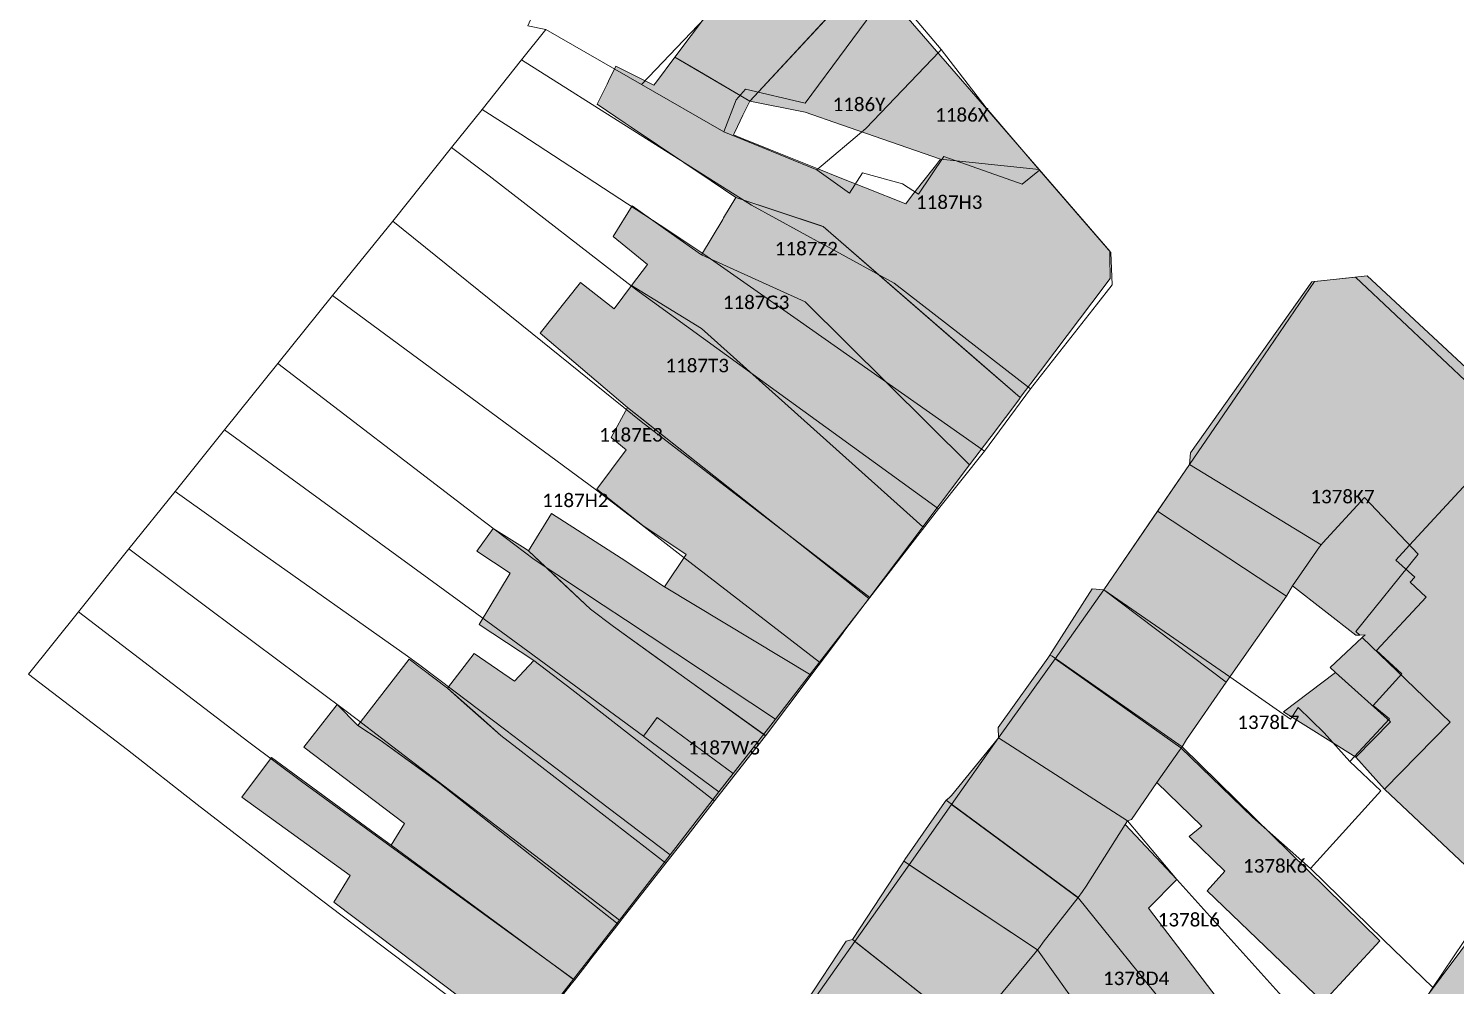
# Model space of a CAD drawing. Header units: metres. Extents: x 113120 to 240396, y 120329 to 242116.
# Drawn here: x 113214 to 113298.6, y 121704.6 to 121761.3 of the extents above; entities that cross this region are included whole.
import ezdxf

# ---------------------------------------------------------------- set-up
doc = ezdxf.new("R2010")
doc.units = ezdxf.units.M
doc.header["$LTSCALE"] = 3
for name, color, linetype, lineweight in [('Bpn_CaPa', 78, 'Continuous', 0), ('Bpn_ReBu', 4, 'Continuous', 0), ('Bpt_CaNu', 7, 'Continuous', 0), ('Hachure bâtiment', 11, 'Continuous', 0)]:
    doc.layers.add(name, color=color, linetype=linetype, lineweight=lineweight)
doc.styles.add('Legend', font='')
doc.styles.get('Legend').set_extended_font_data('Calibri')

msp = doc.modelspace()

# ---------------------------------------------------------------- hatches: boundary and pattern name
at = {"layer": 'Hachure bâtiment'}
h = msp.add_hatch(color=256, dxfattribs=at)
h.dxf.hatch_style = 1
h.paths.add_polyline_path([(113262.293, 121762.994), (113256.76, 121757.028), (113253.668, 121758.847), (113252.32, 121759.64), (113254.255, 121762.214), (113254.261, 121762.215), (113256.772, 121762.459), (113261.224, 121767.633), (113262.567, 121766.083), (113263.818, 121764.639)])
h = msp.add_hatch(color=256, dxfattribs=at)
h.dxf.hatch_style = 1
h.paths.add_polyline_path([(113263.818, 121764.639), (113273.921, 121752.972), (113268.077, 121753.588), (113262.202, 121755.623), (113260.051, 121756.369), (113256.76, 121757.028)])
h = msp.add_hatch(color=256, dxfattribs=at)
h.dxf.hatch_style = 1
h.paths.add_polyline_path([(113251.215, 121758.169), (113252.32, 121759.64), (113256.76, 121757.028), (113256.587, 121756.671), (113256.354, 121756.189), (113256.026, 121755.512), (113255.826, 121755.101), (113255.788, 121755.021), (113256.262, 121754.831), (113257.98, 121754.142), (113260.747, 121753.034), (113262.129, 121752.48), (113263.627, 121751.88), (113266.007, 121750.927), (113266.36, 121751.38), (113266.931, 121752.114), (113267.772, 121753.196), (113268.077, 121753.588), (113273.921, 121752.972), (113278.125, 121748.118), (113278.127, 121747.8), (113278.134, 121746.506), (113277.88, 121746.17), (113277.062, 121745.084), (113277.05, 121745.068), (113274.852, 121742.152), (113273.997, 121741.018), (113272.805, 121739.436), (113270.493, 121741.443), (113263.41, 121747.588), (113262.631, 121748.264), (113261.104, 121749.589), (113261.041, 121749.61), (113255.939, 121751.308), (113254.468, 121752.296), (113249.657, 121755.526), (113249.372, 121755.717), (113247.698, 121756.841), (113248.287, 121758.026), (113248.383, 121758.218), (113248.818, 121759.093), (113251.065, 121757.977), (113251.069, 121757.975)])
h = msp.add_hatch(color=256, dxfattribs=at)
h.dxf.hatch_style = 1
h.paths.add_polyline_path([(113260.05, 121745.127), (113253.89, 121747.906), (113255.15, 121749.998), (113255.208, 121750.094), (113255.939, 121751.308), (113261.011, 121749.62), (113261.104, 121749.589), (113272.805, 121739.436), (113272.77, 121739.389), (113271.071, 121737.135), (113270.991, 121737.029), (113269.794, 121735.441)])
h = msp.add_hatch(color=256, dxfattribs=at)
h.dxf.hatch_style = 1
h.paths.add_polyline_path([(113252.088, 121749.181), (113253.89, 121747.906), (113260.05, 121745.127), (113269.794, 121735.441), (113268.055, 121733.134), (113267.027, 121731.77), (113253.899, 121743.545), (113249.749, 121746.089), (113250.687, 121747.33), (113248.65, 121748.996), (113249.781, 121750.813)])
h = msp.add_hatch(color=256, dxfattribs=at)
h.dxf.hatch_style = 1
h.paths.add_polyline_path([(113267.027, 121731.77), (113266.305, 121730.812), (113263.827, 121727.525), (113249.504, 121738.849), (113246.323, 121741.559), (113244.316, 121743.269), (113246.716, 121746.275), (113248.703, 121744.707), (113249.749, 121746.089), (113253.899, 121743.545)])
h = msp.add_hatch(color=256, dxfattribs=at)
h.dxf.hatch_style = 1
h.paths.add_polyline_path([(113302.898, 121737.829), (113303, 121737.218), (113309.15, 121731.626), (113309.952, 121730.812), (113328.624, 121712.352), (113316.142, 121696.001), (113315.989, 121695.995), (113313.324, 121698.487), (113301.283, 121709.746), (113294.419, 121716.2), (113298.313, 121720.186), (113293.09, 121725.206), (113293.257, 121725.362), (113292.94, 121725.35), (113292.71, 121725.571), (113296.407, 121730.143), (113293.232, 121733.512), (113290.756, 121730.825), (113290.648, 121730.706), (113282.847, 121735.472), (113282.896, 121736.166), (113290.095, 121746.303), (113293.386, 121746.668)])
h = msp.add_hatch(color=256, dxfattribs=at)
h.dxf.hatch_style = 1
h.paths.add_polyline_path([(113260.51, 121723.123), (113260.398, 121722.975), (113251.701, 121728.204), (113252.983, 121730.133), (113250.408, 121731.844), (113247.685, 121734), (113249.42, 121736.337), (113248.543, 121737.08), (113249.504, 121738.849), (113250.626, 121737.962), (113255.581, 121734.044), (113263.827, 121727.525), (113263.605, 121727.229), (113262.341, 121725.553), (113262.272, 121725.461), (113261.247, 121724.101), (113260.809, 121723.52)])
h = msp.add_hatch(color=256, dxfattribs=at)
h.dxf.hatch_style = 1
h.paths.add_polyline_path([(113290.648, 121730.706), (113290.559, 121730.577), (113288.961, 121728.265), (113288.599, 121727.667), (113280.952, 121732.698), (113282.847, 121735.472)])
h = msp.add_hatch(color=256, dxfattribs=at)
h.dxf.hatch_style = 1
h.paths.add_polyline_path([(113296.407, 121730.143), (113292.71, 121725.571), (113292.94, 121725.35), (113292.72, 121725.341), (113288.961, 121728.265), (113290.559, 121730.577), (113290.648, 121730.706), (113290.756, 121730.825), (113293.232, 121733.512)], flags=17)
h = msp.add_hatch(color=256, dxfattribs=at)
h.dxf.hatch_style = 1
h.paths.add_polyline_path([(113257.687, 121719.378), (113248.675, 121725.851), (113247.31, 121726.89), (113243.629, 121730.352), (113245, 121732.571), (113249.126, 121729.915), (113251.701, 121728.204), (113260.398, 121722.975)])
h = msp.add_hatch(color=256, dxfattribs=at)
h.dxf.hatch_style = 1
h.paths.add_polyline_path([(113288.599, 121727.667), (113285.01, 121722.549), (113277.768, 121728.036), (113280.952, 121732.698)])
h = msp.add_hatch(color=256, dxfattribs=at)
h.dxf.hatch_style = 1
h.paths.add_polyline_path([(113242.534, 121729.014), (113240.572, 121730.318), (113241.543, 121731.68), (113243.425, 121730.483), (113243.629, 121730.352), (113245.097, 121728.971), (113245.773, 121728.335), (113247.31, 121726.89), (113248.675, 121725.851), (113251.311, 121723.957), (113257.681, 121719.383), (113257.687, 121719.378), (113257.465, 121719.093), (113254.67, 121715.518), (113246.193, 121722.125), (113243.949, 121723.836), (113240.699, 121725.986)])
h = msp.add_hatch(color=256, dxfattribs=at)
h.dxf.hatch_style = 1
h.paths.add_polyline_path([(113277.768, 121728.036), (113285.01, 121722.549), (113282.668, 121719.162), (113282.402, 121718.715), (113274.701, 121724.099), (113274.562, 121724.161), (113274.66, 121724.313), (113277.074, 121728.084)])
h = msp.add_hatch(color=256, dxfattribs=at)
h.dxf.hatch_style = 1
h.paths.add_polyline_path([(113298.313, 121720.186), (113294.419, 121716.2), (113292.707, 121718.112), (113294.775, 121720.196), (113291.51, 121723.137), (113291.183, 121723.432), (113293.09, 121725.206)], flags=17)
h = msp.add_hatch(color=256, dxfattribs=at)
h.dxf.hatch_style = 1
h.paths.add_polyline_path([(113249.194, 121708.514), (113248.95, 121708.201), (113240.248, 121715.054), (113238.362, 121716.54), (113234.834, 121719.122), (113233.508, 121719.982), (113236.546, 121723.916), (113238.824, 121722.199), (113239.819, 121721.319), (113241.993, 121719.396), (113243.195, 121718.468), (113251.784, 121711.826)])
h = msp.add_hatch(color=256, dxfattribs=at)
h.dxf.hatch_style = 1
h.paths.add_polyline_path([(113254.67, 121715.518), (113254.116, 121714.81), (113253.033, 121713.424), (113251.784, 121711.826), (113243.195, 121718.468), (113241.993, 121719.396), (113240.799, 121720.453), (113238.824, 121722.199), (113240.411, 121724.262), (113242.807, 121722.61), (113243.949, 121723.836), (113246.193, 121722.125)])
h = msp.add_hatch(color=256, dxfattribs=at)
h.dxf.hatch_style = 1
h.paths.add_polyline_path([(113274.701, 121724.099), (113282.402, 121718.715), (113282.224, 121718.477), (113280.909, 121716.607), (113279.401, 121714.415), (113279.174, 121714.329), (113271.514, 121719.245), (113271.489, 121719.859), (113274.431, 121723.978), (113274.562, 121724.161)])
h = msp.add_hatch(color=256, dxfattribs=at)
h.dxf.hatch_style = 1
h.paths.add_polyline_path([(113291.51, 121723.137), (113294.775, 121720.196), (113292.707, 121718.112), (113288.412, 121720.8)], flags=17)
h = msp.add_hatch(color=256, dxfattribs=at)
h.dxf.hatch_style = 1
h.paths.add_polyline_path([(113236.28, 121714.171), (113230.305, 121718.7), (113232.286, 121721.232), (113233.508, 121719.982), (113234.834, 121719.122), (113237.178, 121717.407), (113237.945, 121716.845), (113238.362, 121716.54), (113248.95, 121708.201), (113247.334, 121706.134), (113247.166, 121705.919), (113246.356, 121704.883), (113235.478, 121712.884)])
h = msp.add_hatch(color=256, dxfattribs=at)
h.dxf.hatch_style = 1
h.paths.add_polyline_path([(113279.174, 121714.329), (113279.036, 121714.112), (113276.717, 121710.461), (113276.5, 121710.144), (113276.23, 121709.779), (113268.416, 121715.557), (113268.582, 121715.698), (113268.731, 121715.825), (113271.514, 121719.245)])
h = msp.add_hatch(color=256, dxfattribs=at)
h.dxf.hatch_style = 1
h.paths.add_polyline_path([(113246.356, 121704.883), (113246.168, 121704.642), (113244.659, 121702.712), (113243.331, 121701.013), (113232.086, 121709.496), (113233.051, 121711.087), (113226.617, 121715.729), (113228.375, 121718.09), (113234.552, 121713.563), (113235.478, 121712.884)])
h = msp.add_hatch(color=256, dxfattribs=at)
h.dxf.hatch_style = 1
h.paths.add_polyline_path([(113294.134, 121707.201), (113290.767, 121703.568), (113283.884, 121710.168), (113284.934, 121711.351), (113282.834, 121713.401), (113283.567, 121714.018), (113280.909, 121716.607), (113282.224, 121718.477), (113282.402, 121718.715)])
h = msp.add_hatch(color=256, dxfattribs=at)
h.dxf.hatch_style = 1
h.paths.add_polyline_path([(113276.23, 121709.779), (113274.162, 121707.127), (113273.944, 121706.81), (113273.836, 121706.679), (113265.906, 121711.93), (113265.987, 121712.092), (113266.091, 121712.24), (113268.312, 121715.409), (113268.416, 121715.557)])
h = msp.add_hatch(color=256, dxfattribs=at)
h.dxf.hatch_style = 1
h.paths.add_polyline_path([(113282.084, 121710.851), (113280.417, 121709.151), (113285.067, 121703.051), (113282.767, 121701.668), (113284.287, 121699.339), (113282.384, 121698.168), (113279.984, 121701.501), (113278.545, 121700.222), (113277.234, 121701.818), (113274.734, 121700.151), (113275.817, 121698.701), (113274.934, 121698.101), (113279.817, 121690.801), (113277.917, 121688.901), (113272.034, 121697.168), (113270.534, 121696.101), (113272.967, 121693.401), (113272.267, 121692.868), (113273.234, 121691.851), (113271.867, 121690.768), (113270.284, 121692.551), (113266.334, 121687.851), (113269.217, 121685.201), (113268.567, 121684.451), (113271.217, 121682.151), (113270.401, 121681.05), (113270.267, 121680.868), (113269.367, 121681.901), (113268.769, 121681.261), (113264.884, 121684.801), (113262.934, 121682.851), (113258.27, 121686.675), (113260.355, 121689.338), (113261.707, 121688.239), (113264.944, 121691.832), (113265.174, 121691.842), (113268.69, 121696.138), (113268.275, 121696.89), (113268.726, 121697.139), (113270.498, 121700.825), (113269.526, 121702.016), (113270.993, 121703.767), (113271.306, 121703.627), (113273.692, 121706.506), (113273.836, 121706.679), (113273.944, 121706.81), (113274.162, 121707.127), (113276.23, 121709.779), (113276.5, 121710.144), (113276.717, 121710.461), (113279.036, 121714.112)])
h = msp.add_hatch(color=256, dxfattribs=at)
h.dxf.hatch_style = 1
h.paths.add_polyline_path([(113273.836, 121706.679), (113273.692, 121706.506), (113271.306, 121703.627), (113270.993, 121703.767), (113269.526, 121702.016), (113262.852, 121707.28), (113265.804, 121711.774), (113265.906, 121711.93)], flags=17)
h = msp.add_hatch(color=256, dxfattribs=at)
h.dxf.hatch_style = 1
h.paths.add_polyline_path([(113313.324, 121698.487), (113310.667, 121695.418), (113303.767, 121697.101), (113296.617, 121703.501), (113301.283, 121709.746)])
h = msp.add_hatch(color=256, dxfattribs=at)
h.dxf.hatch_style = 1
h.paths.add_polyline_path([(113269.526, 121702.016), (113270.498, 121700.825), (113268.726, 121697.139), (113268.275, 121696.89), (113260.088, 121703.399), (113260.082, 121703.552), (113262.471, 121707.187), (113262.852, 121707.28)], flags=17)

# ---------------------------------------------------------------- linework, layer by layer
at = {"layer": 'Bpn_CaPa'}
for points in [[(113258.051, 121772.378), (113257.687, 121771.946), (113253.432, 121766.975), (113252.615, 121766.021), (113255.362, 121763.286), (113250.334, 121758.017), (113244.668, 121761.285), (113243.585, 121761.5), (113244.854, 121764.364), (113245.255, 121765.268), (113245.658, 121766.177), (113246.889, 121768.953), (113253.136, 121777.268), (113253.599, 121777.884), (113258.051, 121772.378)], [(113265.042, 121763.733), (113264.913, 121763.497), (113260.052, 121756.912), (113256.494, 121757.728), (113255.943, 121757.107), (113255.224, 121755.195), (113250.334, 121758.017), (113255.362, 121763.286), (113256.378, 121764.39), (113258.061, 121762.61), (113261.699, 121767.255), (113261.942, 121767.566), (113265.042, 121763.733)], [(113265.042, 121763.733), (113268.114, 121760.096), (113268.004, 121759.972), (113263.636, 121755.401), (113260.731, 121752.952), (113255.224, 121755.195), (113255.943, 121757.107), (113256.494, 121757.728), (113260.052, 121756.912), (113264.913, 121763.497), (113265.042, 121763.733)], [(113244.668, 121761.285), (113250.334, 121758.017), (113255.224, 121755.195), (113260.731, 121752.952), (113262.671, 121751.569), (113263.45, 121752.779), (113265.815, 121752.122), (113266.759, 121751.503), (113268.262, 121753.744), (113272.91, 121752.09), (113273.943, 121752.938), (113278.182, 121748.045), (113278.26, 121746.125), (113277.319, 121744.934), (113273.417, 121739.958), (113265.324, 121746.223), (113261.245, 121748.455), (113261.196, 121748.481), (113256.868, 121750.85), (113243.213, 121759.472), (113244.668, 121761.285)], [(113273.417, 121739.958), (113270.677, 121736.261), (113259.776, 121743.923), (113254.235, 121747.817), (113251.953, 121749.324), (113243.175, 121755.059), (113240.887, 121756.523), (113243.213, 121759.472), (113256.868, 121750.85), (113261.196, 121748.481), (113261.245, 121748.455), (113265.324, 121746.223), (113273.417, 121739.958)], [(113273.943, 121752.938), (113272.91, 121752.09), (113268.262, 121753.744), (113266.759, 121751.503), (113265.815, 121752.122), (113263.45, 121752.779), (113262.671, 121751.569), (113260.731, 121752.952), (113263.636, 121755.401), (113268.004, 121759.972), (113268.114, 121760.096), (113270.785, 121756.631), (113273.943, 121752.938)], [(113239.066, 121754.274), (113240.887, 121756.523), (113243.175, 121755.059), (113251.953, 121749.324), (113254.235, 121747.817), (113259.776, 121743.923), (113270.677, 121736.261), (113267.95, 121732.838), (113254.02, 121742.941), (113249.985, 121745.867), (113241.294, 121752.602), (113239.066, 121754.274)], [(113239.066, 121754.274), (113241.294, 121752.602), (113249.985, 121745.867), (113254.02, 121742.941), (113267.95, 121732.838), (113263.876, 121727.587), (113250.31, 121738.024), (113244.465, 121742.751), (113235.585, 121749.9), (113239.066, 121754.274)], [(113232.003, 121745.504), (113235.585, 121749.9), (113244.465, 121742.751), (113250.31, 121738.024), (113263.876, 121727.587), (113260.891, 121723.74), (113252.5, 121730.208), (113249.93, 121732.203), (113247.668, 121733.95), (113232.003, 121745.504)], [(113292.363, 121717.845), (113290.839, 121719.543), (113289.282, 121721.047), (113288.835, 121720.367), (113285.229, 121722.865), (113277.767, 121728.035), (113282.848, 121735.471), (113286.104, 121740.239), (113290.258, 121746.32), (113292.692, 121746.59), (113302.264, 121737.567), (113295.905, 121730.681), (113295.079, 121729.786), (113296.209, 121728.777), (113295.934, 121728.482), (113296.875, 121727.603), (113293.942, 121724.431), (113295.444, 121723.042), (113293.737, 121721.18), (113294.718, 121720.373), (113292.363, 121717.845)], [(113258.281, 121720.357), (113249.38, 121726.255), (113248.052, 121727.131), (113243.963, 121729.839), (113240.516, 121732.449), (113228.765, 121741.47), (113232.003, 121745.504), (113247.668, 121733.95), (113249.93, 121732.203), (113252.5, 121730.208), (113260.891, 121723.74), (113258.281, 121720.357)], [(113225.598, 121737.523), (113228.765, 121741.47), (113240.516, 121732.449), (113243.963, 121729.839), (113248.052, 121727.131), (113249.38, 121726.255), (113258.281, 121720.357), (113255.772, 121717.138), (113251.258, 121720.453), (113250.448, 121719.349), (113246.331, 121722.371), (113241.514, 121725.91), (113225.598, 121737.523)], [(113225.598, 121737.523), (113241.514, 121725.91), (113246.331, 121722.371), (113250.448, 121719.349), (113254.93, 121716.058), (113252.025, 121712.313), (113243.524, 121718.76), (113242.294, 121719.698), (113239.204, 121722.036), (113237.185, 121723.567), (113236.444, 121724.092), (113227.503, 121730.423), (113222.665, 121733.869), (113225.598, 121737.523)], [(113249.019, 121708.439), (113234.917, 121719.235), (113233.464, 121720.345), (113232.646, 121720.956), (113224.714, 121726.886), (113219.921, 121730.473), (113222.665, 121733.869), (113227.503, 121730.423), (113236.444, 121724.092), (113237.185, 121723.567), (113239.204, 121722.036), (113242.294, 121719.698), (113243.524, 121718.76), (113252.025, 121712.313), (113249.019, 121708.439)], [(113216.936, 121726.731), (113219.921, 121730.473), (113224.714, 121726.886), (113232.646, 121720.956), (113233.464, 121720.345), (113234.917, 121719.235), (113249.019, 121708.439), (113246.297, 121704.931), (113235.491, 121712.788), (113230.162, 121716.662), (113227.031, 121718.995), (113216.936, 121726.731)], [(113292.363, 121717.845), (113294.197, 121716.111), (113290.032, 121711.498), (113286.59, 121714.545), (113282.32, 121718.657), (113274.87, 121723.939), (113277.767, 121728.035), (113285.229, 121722.865), (113288.835, 121720.367), (113289.282, 121721.047), (113290.839, 121719.543), (113292.363, 121717.845)], [(113216.936, 121726.731), (113227.031, 121718.995), (113230.162, 121716.662), (113235.491, 121712.788), (113246.297, 121704.931), (113243.065, 121700.765), (113231.844, 121709.24), (113229.249, 121711.219), (113223.972, 121715.297), (113219.845, 121718.544), (113213.969, 121723.031), (113216.936, 121726.731)], [(113293.191, 121698.553), (113290.99, 121700.958), (113282.085, 121710.85), (113279.175, 121714.328), (113271.515, 121719.244), (113274.87, 121723.939), (113282.32, 121718.657), (113286.59, 121714.545), (113290.032, 121711.498), (113294.342, 121707.291), (113297.287, 121704.439), (113296.652, 121703.469), (113295.159, 121701.349), (113293.191, 121698.553)], [(113250.448, 121719.349), (113251.258, 121720.453), (113255.772, 121717.138), (113254.93, 121716.058), (113250.448, 121719.349)], [(113293.191, 121698.553), (113291.729, 121696.431), (113290.338, 121694.307), (113289.217, 121692.816), (113288.166, 121694.285), (113282.565, 121701.918), (113281.767, 121702.907), (113276.256, 121709.733), (113268.727, 121715.292), (113271.515, 121719.244), (113279.175, 121714.328), (113282.085, 121710.85), (113290.99, 121700.958), (113293.191, 121698.553)], [(113287.577, 121690.664), (113286.424, 121689.15), (113284.985, 121691.85), (113278.471, 121700.157), (113273.836, 121706.678), (113266.213, 121711.727), (113268.727, 121715.292), (113276.256, 121709.733), (113281.767, 121702.907), (113282.565, 121701.918), (113288.166, 121694.285), (113289.217, 121692.816), (113287.577, 121690.664)], [(113262.996, 121707.166), (113266.213, 121711.727), (113273.836, 121706.678), (113278.471, 121700.157), (113284.985, 121691.85), (113286.424, 121689.15), (113283.709, 121685.595), (113283.452, 121685.298), (113278.715, 121692.451), (113276.635, 121690.717), (113274.267, 121694.32), (113270.499, 121700.824), (113269.527, 121702.015), (113262.996, 121707.166)], [(113315.946, 121696.172), (113310.735, 121689.35), (113295.159, 121701.349), (113296.652, 121703.469), (113297.287, 121704.439), (113300.95, 121709.893), (113313.406, 121698.41), (113315.946, 121696.172)], [(113260.249, 121703.271), (113262.996, 121707.166), (113269.527, 121702.015), (113270.499, 121700.824), (113274.267, 121694.32), (113276.635, 121690.717), (113274.118, 121687.983), (113267.829, 121695.316), (113268.574, 121696.236), (113268.325, 121696.446), (113260.249, 121703.271)]]:
    msp.add_lwpolyline(points, close=True, dxfattribs=at)
msp.add_lwpolyline([(113300.95, 121709.893), (113297.287, 121704.439), (113294.342, 121707.291), (113290.032, 121711.498), (113294.197, 121716.111), (113292.363, 121717.845), (113292.363, 121717.845), (113294.718, 121720.373), (113293.737, 121721.18), (113295.444, 121723.042), (113293.942, 121724.431), (113296.875, 121727.603), (113295.934, 121728.482), (113296.209, 121728.777), (113295.079, 121729.786), (113295.905, 121730.681), (113302.264, 121737.567)], dxfattribs=at)
at = {"layer": 'Bpn_ReBu'}
for points in [[(113262.293, 121762.994), (113256.76, 121757.028), (113253.668, 121758.847), (113252.32, 121759.64), (113254.255, 121762.214), (113254.261, 121762.215), (113256.772, 121762.459), (113261.224, 121767.633), (113262.567, 121766.083), (113263.818, 121764.639), (113262.293, 121762.994)], [(113263.818, 121764.639), (113273.921, 121752.972), (113268.077, 121753.588), (113262.202, 121755.623), (113260.051, 121756.369), (113256.76, 121757.028), (113263.818, 121764.639)], [(113251.215, 121758.169), (113252.32, 121759.64), (113256.76, 121757.028), (113256.587, 121756.671), (113256.354, 121756.189), (113256.026, 121755.512), (113255.826, 121755.101), (113255.788, 121755.021), (113256.262, 121754.831), (113257.98, 121754.142), (113260.747, 121753.034), (113262.129, 121752.48), (113263.627, 121751.88), (113266.007, 121750.927), (113266.36, 121751.38), (113266.931, 121752.114), (113267.772, 121753.196), (113268.077, 121753.588), (113273.921, 121752.972), (113278.125, 121748.118), (113278.127, 121747.8), (113278.134, 121746.506), (113277.88, 121746.17), (113277.062, 121745.084), (113277.05, 121745.068), (113274.852, 121742.152), (113273.997, 121741.018), (113272.805, 121739.436), (113270.493, 121741.443), (113263.41, 121747.588), (113262.631, 121748.264), (113261.104, 121749.589), (113261.041, 121749.61), (113255.939, 121751.308), (113254.468, 121752.296), (113249.657, 121755.526), (113249.372, 121755.717), (113247.698, 121756.841), (113248.287, 121758.026), (113248.383, 121758.218), (113248.818, 121759.093), (113251.065, 121757.977), (113251.069, 121757.975), (113251.215, 121758.169)], [(113260.05, 121745.127), (113253.89, 121747.906), (113255.15, 121749.998), (113255.208, 121750.094), (113255.939, 121751.308), (113261.011, 121749.62), (113261.104, 121749.589), (113272.805, 121739.436), (113272.77, 121739.389), (113271.071, 121737.135), (113270.991, 121737.029), (113269.794, 121735.441), (113260.05, 121745.127)], [(113252.088, 121749.181), (113253.89, 121747.906), (113260.05, 121745.127), (113269.794, 121735.441), (113268.055, 121733.134), (113267.027, 121731.77), (113253.899, 121743.545), (113249.749, 121746.089), (113250.687, 121747.33), (113248.65, 121748.996), (113249.781, 121750.813), (113252.088, 121749.181)], [(113267.027, 121731.77), (113266.305, 121730.812), (113263.827, 121727.525), (113249.504, 121738.849), (113246.323, 121741.559), (113244.316, 121743.269), (113246.716, 121746.275), (113248.703, 121744.707), (113249.749, 121746.089), (113253.899, 121743.545), (113267.027, 121731.77)], [(113302.898, 121737.829), (113303, 121737.218), (113309.15, 121731.626), (113309.952, 121730.812), (113328.624, 121712.352), (113316.142, 121696.001), (113315.989, 121695.995), (113313.324, 121698.487), (113301.283, 121709.746), (113294.419, 121716.2), (113298.313, 121720.186), (113293.09, 121725.206), (113293.257, 121725.362), (113292.94, 121725.35), (113292.71, 121725.571), (113296.407, 121730.143), (113293.232, 121733.512), (113290.756, 121730.825), (113290.648, 121730.706), (113282.847, 121735.472), (113282.896, 121736.166), (113290.095, 121746.303), (113293.386, 121746.668), (113302.898, 121737.829)], [(113260.51, 121723.123), (113260.398, 121722.975), (113251.701, 121728.204), (113252.983, 121730.133), (113250.408, 121731.844), (113247.685, 121734), (113249.42, 121736.337), (113248.543, 121737.08), (113249.504, 121738.849), (113250.626, 121737.962), (113255.581, 121734.044), (113263.827, 121727.525), (113263.605, 121727.229), (113262.341, 121725.553), (113262.272, 121725.461), (113261.247, 121724.101), (113260.809, 121723.52), (113260.51, 121723.123)], [(113290.648, 121730.706), (113290.559, 121730.577), (113288.961, 121728.265), (113288.599, 121727.667), (113280.952, 121732.698), (113282.847, 121735.472), (113290.648, 121730.706)], [(113296.407, 121730.143), (113292.71, 121725.571), (113292.94, 121725.35), (113292.72, 121725.341), (113288.961, 121728.265), (113290.559, 121730.577), (113290.648, 121730.706), (113290.756, 121730.825), (113293.232, 121733.512), (113296.407, 121730.143)], [(113257.687, 121719.378), (113248.675, 121725.851), (113247.31, 121726.89), (113243.629, 121730.352), (113245, 121732.571), (113249.126, 121729.915), (113251.701, 121728.204), (113260.398, 121722.975), (113257.687, 121719.378)], [(113288.599, 121727.667), (113285.01, 121722.549), (113277.768, 121728.036), (113280.952, 121732.698), (113288.599, 121727.667)], [(113242.534, 121729.014), (113240.572, 121730.318), (113241.543, 121731.68), (113243.425, 121730.483), (113243.629, 121730.352), (113245.097, 121728.971), (113245.773, 121728.335), (113247.31, 121726.89), (113248.675, 121725.851), (113251.311, 121723.957), (113257.681, 121719.383), (113257.687, 121719.378), (113257.465, 121719.093), (113254.67, 121715.518), (113246.193, 121722.125), (113243.949, 121723.836), (113240.699, 121725.986), (113242.534, 121729.014)], [(113277.768, 121728.036), (113285.01, 121722.549), (113282.668, 121719.162), (113282.402, 121718.715), (113274.701, 121724.099), (113274.562, 121724.161), (113274.66, 121724.313), (113277.074, 121728.084), (113277.768, 121728.036)], [(113298.313, 121720.186), (113294.419, 121716.2), (113292.707, 121718.112), (113294.775, 121720.196), (113291.51, 121723.137), (113291.183, 121723.432), (113293.09, 121725.206), (113298.313, 121720.186)], [(113249.194, 121708.514), (113248.95, 121708.201), (113240.248, 121715.054), (113238.362, 121716.54), (113234.834, 121719.122), (113233.508, 121719.982), (113236.546, 121723.916), (113238.824, 121722.199), (113239.819, 121721.319), (113241.993, 121719.396), (113243.195, 121718.468), (113251.784, 121711.826), (113249.194, 121708.514)], [(113254.67, 121715.518), (113254.116, 121714.81), (113253.033, 121713.424), (113251.784, 121711.826), (113243.195, 121718.468), (113241.993, 121719.396), (113240.799, 121720.453), (113238.824, 121722.199), (113240.411, 121724.262), (113242.807, 121722.61), (113243.949, 121723.836), (113246.193, 121722.125), (113254.67, 121715.518)], [(113274.701, 121724.099), (113282.402, 121718.715), (113282.224, 121718.477), (113280.909, 121716.607), (113279.401, 121714.415), (113279.174, 121714.329), (113271.514, 121719.245), (113271.489, 121719.859), (113274.431, 121723.978), (113274.562, 121724.161), (113274.701, 121724.099)], [(113291.51, 121723.137), (113294.775, 121720.196), (113292.707, 121718.112), (113288.412, 121720.8), (113291.51, 121723.137)], [(113236.28, 121714.171), (113230.305, 121718.7), (113232.286, 121721.232), (113233.508, 121719.982), (113234.834, 121719.122), (113237.178, 121717.407), (113237.945, 121716.845), (113238.362, 121716.54), (113248.95, 121708.201), (113247.334, 121706.134), (113247.166, 121705.919), (113246.356, 121704.883), (113235.478, 121712.884), (113236.28, 121714.171)], [(113279.174, 121714.329), (113279.036, 121714.112), (113276.717, 121710.461), (113276.5, 121710.144), (113276.23, 121709.779), (113268.416, 121715.557), (113268.582, 121715.698), (113268.731, 121715.825), (113271.514, 121719.245), (113279.174, 121714.329)], [(113246.356, 121704.883), (113246.168, 121704.642), (113244.659, 121702.712), (113243.331, 121701.013), (113232.086, 121709.496), (113233.051, 121711.087), (113226.617, 121715.729), (113228.375, 121718.09), (113234.552, 121713.563), (113235.478, 121712.884), (113246.356, 121704.883)], [(113294.134, 121707.201), (113290.767, 121703.568), (113283.884, 121710.168), (113284.934, 121711.351), (113282.834, 121713.401), (113283.567, 121714.018), (113280.909, 121716.607), (113282.224, 121718.477), (113282.402, 121718.715), (113294.134, 121707.201)], [(113276.23, 121709.779), (113274.162, 121707.127), (113273.944, 121706.81), (113273.836, 121706.679), (113265.906, 121711.93), (113265.987, 121712.092), (113266.091, 121712.24), (113268.312, 121715.409), (113268.416, 121715.557), (113276.23, 121709.779)], [(113273.836, 121706.679), (113273.692, 121706.506), (113271.306, 121703.627), (113270.993, 121703.767), (113269.526, 121702.016), (113262.852, 121707.28), (113265.804, 121711.774), (113265.906, 121711.93), (113273.836, 121706.679)], [(113313.324, 121698.487), (113310.667, 121695.418), (113303.767, 121697.101), (113296.617, 121703.501), (113301.283, 121709.746), (113313.324, 121698.487)], [(113269.526, 121702.016), (113270.498, 121700.825), (113268.726, 121697.139), (113268.275, 121696.89), (113260.088, 121703.399), (113260.082, 121703.552), (113262.471, 121707.187), (113262.852, 121707.28), (113269.526, 121702.016)]]:
    msp.add_lwpolyline(points, close=True, dxfattribs=at)
msp.add_lwpolyline([(113271.306, 121703.627), (113273.692, 121706.506), (113273.836, 121706.679), (113273.944, 121706.81), (113274.162, 121707.127), (113276.23, 121709.779), (113276.5, 121710.144), (113276.717, 121710.461), (113279.036, 121714.112), (113282.084, 121710.851), (113282.084, 121710.851), (113280.417, 121709.151), (113285.067, 121703.051)], dxfattribs=at)

# ---------------------------------------------------------------- texts
at = {"layer": 'Bpt_CaNu', "char_height": 0.8, "attachment_point": 7, "style": 'Legend'}
for s, insert in [('1186Y', (113261.669, 121756.422)), ('1186X', (113267.757, 121755.8)), ('1187H3', (113266.619, 121750.62)), ('1187Z2', (113258.241, 121747.866)), ('1187G3', (113255.16, 121744.68)), ('1187T3', (113251.754, 121740.93)), ('1187E3', (113247.825, 121736.82)), ('1187H2', (113244.438, 121732.931)), ('1378K7', (113290.016, 121733.154)), ('1378L7', (113285.682, 121719.766)), ('1187W3', (113253.094, 121718.255)), ('1378K6', (113286.022, 121711.246)), ('1378L6', (113280.959, 121708.052)), ('1378D4', (113277.715, 121704.574))]:
    msp.add_mtext(s, dxfattribs=dict(at, insert=insert))

doc.saveas('drawing.dxf')
